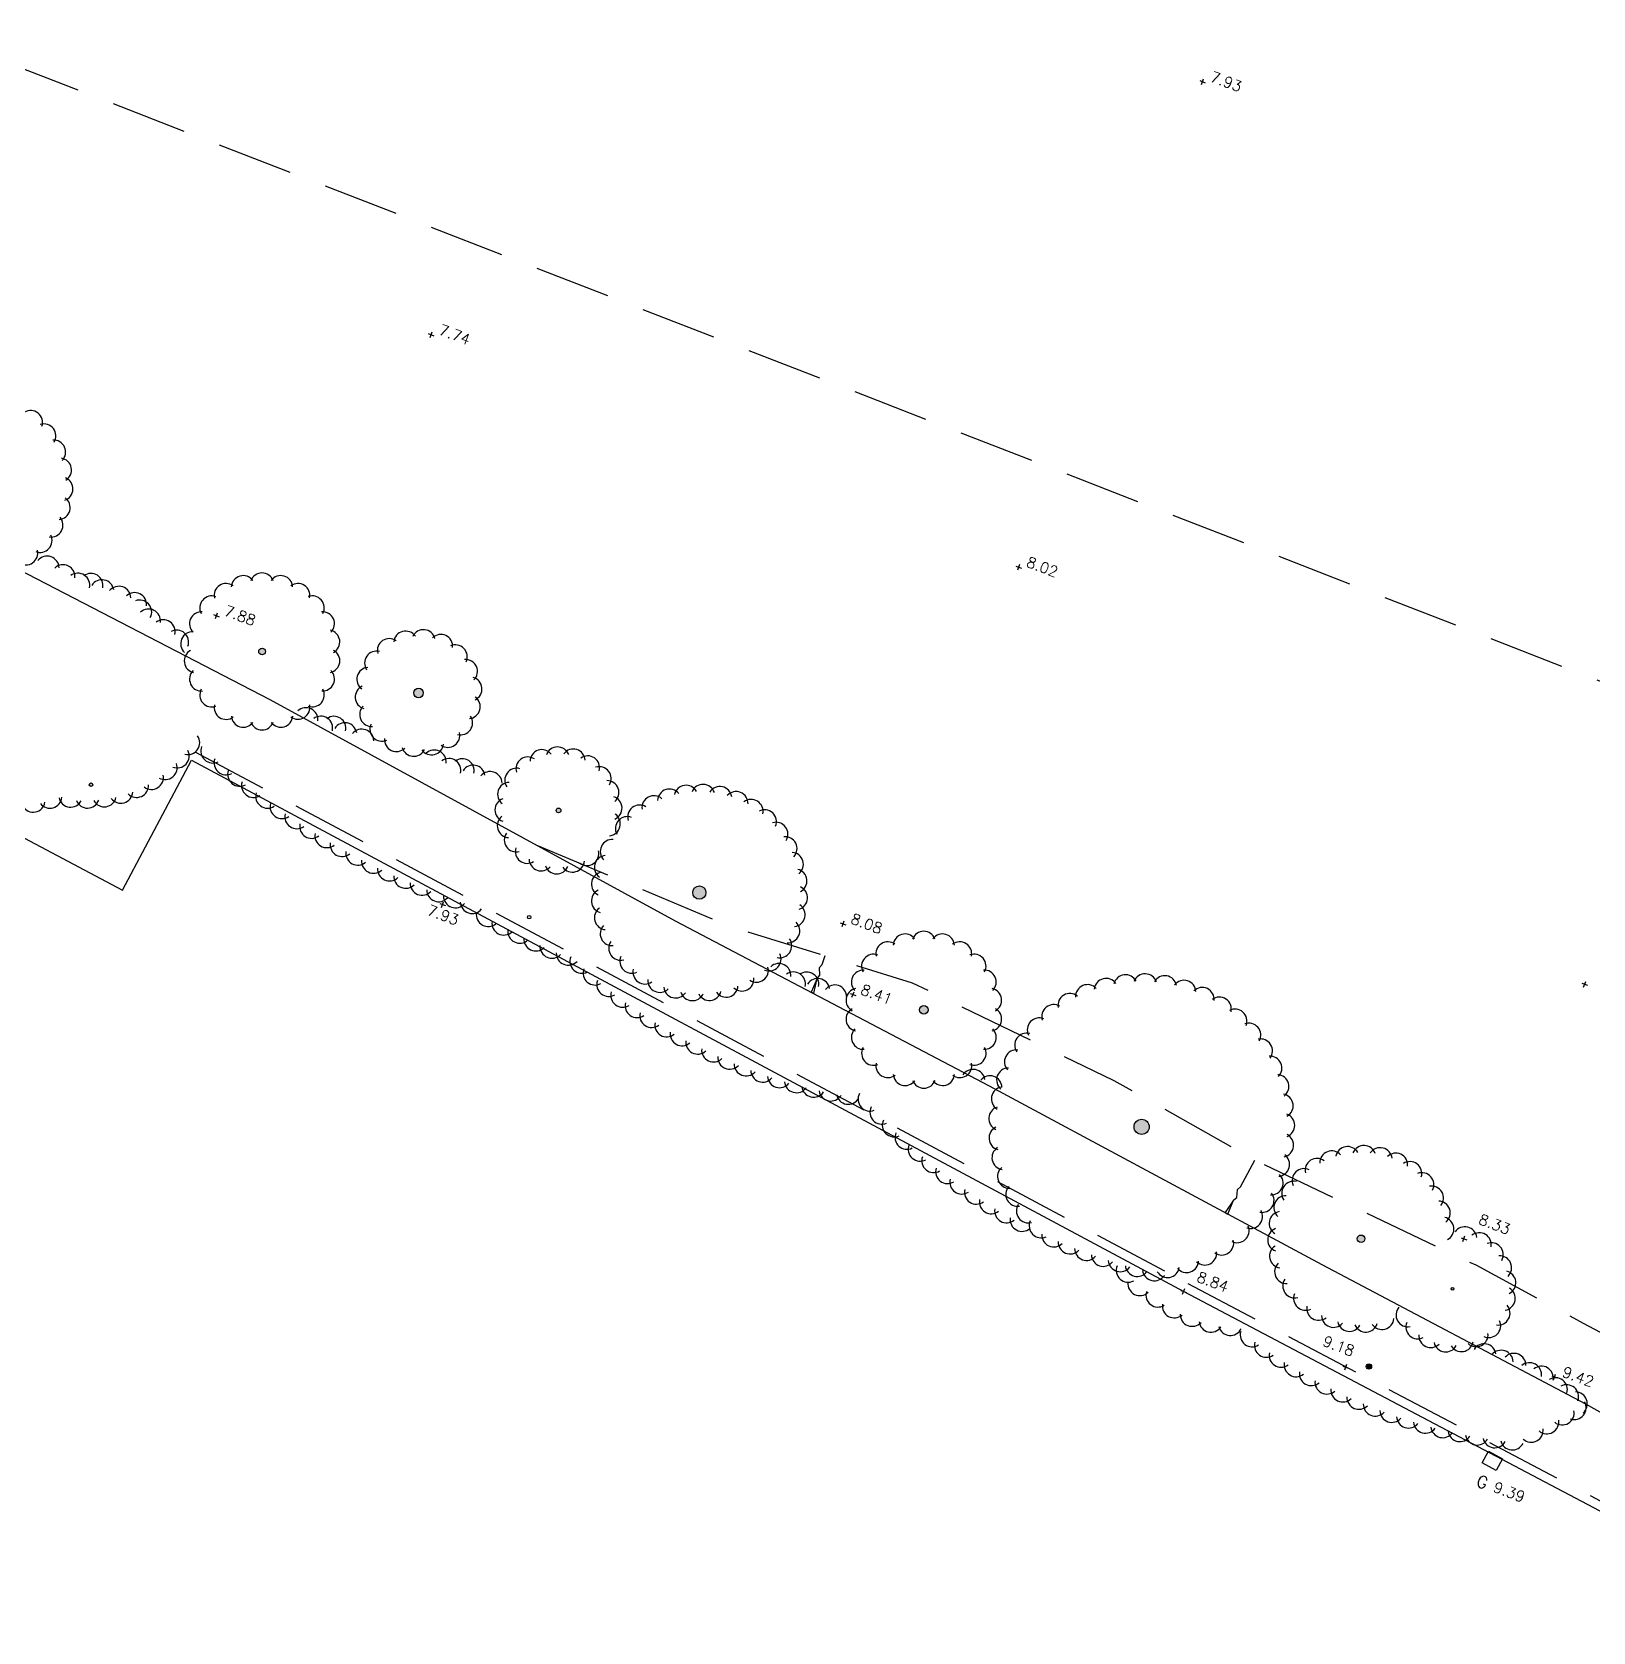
# Model space of a CAD drawing. Header units: millimetres. Extents: x 521005098 to 521837086, y 174609906 to 175681253.
# Drawn here: x 521221462 to 521273777, y 174713997 to 174767624 of the extents above; entities that cross this region are included whole.
import ezdxf
from ezdxf.enums import TextEntityAlignment as Align

# ---------------------------------------------------------------- set-up
doc = ezdxf.new("R2010")
doc.units = ezdxf.units.MM
doc.header["$LTSCALE"] = 200
doc.linetypes.add('layout$0$survey$0$DASHED', pattern=[19.05, 12.7, -6.35])
for name, color, linetype in [('layout$0$survey$0$BOUNDARY', 8, 'Continuous'), ('layout$0$survey$0$DETAIL', 8, 'Continuous'), ('layout$0$survey$0$LEVEL', 8, 'Continuous'), ('layout$0$survey$0$ROAD', 8, 'Continuous'), ('layout$0$survey$0$SERVICE', 8, 'Continuous'), ('layout$0$survey$0$SPORTS_PITCH', 8, 'layout$0$survey$0$DASHED'), ('layout$0$survey$0$TEXT_SERVICE', 8, 'Continuous'), ('layout$0$survey$0$VEGETATION', 8, 'Continuous')]:
    doc.layers.add(name, color=color, linetype=linetype)
doc.styles.add('layout$0$survey$0$ROMANS', font='Romans.shx')

# ---------------------------------------------------------------- blocks, each defined once
blk = doc.blocks.new('layout')
at = {"layer": 'layout$0$survey$0$SERVICE', "linetype": 'Continuous'}
h = blk.add_hatch(color=256, dxfattribs=at)
edge = h.paths.add_edge_path()
edge.add_arc((521223438.2, 174742396.3), 60, 0, 360)
edge = h.paths.add_edge_path()
edge.add_arc((521238123.8, 174737954.6), 60, 0, 360)
h = blk.add_hatch(color=256, dxfattribs=at)
edge = h.paths.add_edge_path()
edge.add_arc((521266268.4, 174722894.6), 90, 0, 360)
at = {"layer": 'layout$0$survey$0$VEGETATION', "linetype": 'Continuous'}
h = blk.add_hatch(color=256, dxfattribs=at)
edge = h.paths.add_edge_path()
edge.add_arc((521130806.4, 174779342.8), 159.2, 0, 360)
edge = h.paths.add_edge_path()
edge.add_arc((521143938.4, 174770938.5), 191, 0, 360)
edge = h.paths.add_edge_path()
edge.add_arc((521150985.6, 174765176.7), 795.8, 0, 360)
edge = h.paths.add_edge_path()
edge.add_arc((521167634.6, 174755223.6), 111.4, 0, 360)
edge = h.paths.add_edge_path()
edge.add_arc((521186394.3, 174769739.6), 206.9, 0, 360)
edge = h.paths.add_edge_path()
edge.add_arc((521192251.7, 174762813.4), 191, 0, 360)
edge = h.paths.add_edge_path()
edge.add_arc((521196415.1, 174764249.7), 191, 0, 360)
edge = h.paths.add_edge_path()
edge.add_arc((521198341, 174759906.1), 191, 0, 360)
edge = h.paths.add_edge_path()
edge.add_arc((521203053.1, 174756826.1), 222.8, 0, 360)
edge = h.paths.add_edge_path()
edge.add_arc((521210347.3, 174757817.5), 318.3, 0, 360)
edge = h.paths.add_edge_path()
edge.add_arc((521219707, 174752409.8), 191, 0, 360)
edge = h.paths.add_edge_path()
edge.add_arc((521229170.7, 174746862.9), 111.4, 0, 360)
edge = h.paths.add_edge_path()
edge.add_arc((521234417.6, 174745469.5), 159.2, 0, 360)
edge = h.paths.add_edge_path()
edge.add_arc((521203548.1, 174760557), 31.8, 0, 360)
h = blk.add_hatch(color=256, dxfattribs=at)
edge = h.paths.add_edge_path()
edge.add_arc((521239108.7, 174741532.9), 79.6, 0, 360)
edge = h.paths.add_edge_path()
edge.add_arc((521243827.3, 174738778.6), 222.8, 0, 360)
edge = h.paths.add_edge_path()
edge.add_arc((521251350.3, 174734853.3), 143.2, 0, 360)
edge = h.paths.add_edge_path()
edge.add_arc((521258650.9, 174730926.8), 254.6, 0, 360)
edge = h.paths.add_edge_path()
edge.add_arc((521266005.4, 174727175.3), 127.3, 0, 360)
edge = h.paths.add_edge_path()
edge.add_arc((521269070.8, 174725498.7), 47.7, 0, 360)
edge = h.paths.add_edge_path()
edge.add_arc((521289648.4, 174714346.8), 350.1, 0, 360)
at = {"layer": 'layout$0$survey$0$BOUNDARY', "linetype": 'Continuous', "flags": 128}
blk.add_lwpolyline([(521176282.1, 174774882.4), (521187037.4, 174767715.6), (521202003, 174759705.9), (521220669.7, 174749791.5), (521229432.8, 174745254.5), (521243012.2, 174737833.8), (521253545.9, 174732305.5), (521264691.9, 174726309.2), (521273529.1, 174721648.4), (521281430.9, 174717215.1)], dxfattribs=at)
at = {"layer": 'layout$0$survey$0$DETAIL', "linetype": 'layout$0$survey$0$DASHED', "flags": 128}
blk.add_lwpolyline([(521238402.9, 174740352.6), (521244835.1, 174737661.6), (521250963.2, 174735759.3), (521257719.6, 174732484.4), (521262425, 174729821.3), (521269848.5, 174726298), (521273452.4, 174724348.7), (521275357.3, 174723326.5, 0.4222439), (521279457.1, 174724624.3), (521281605.4, 174728904.6), (521290851.3, 174756011.2)], format="xyb", dxfattribs=at)
at = {"layer": 'layout$0$survey$0$DETAIL', "flags": 128}
for points in [[(521247779.2, 174735898.6), (521247781.8, 174735906.3), (521247868.9, 174736006.4), (521247854, 174736271.5), (521247941.1, 174736371.7), (521248041.9, 174736666.2)], [(521261731, 174728471.3), (521261734.7, 174728478.4), (521261836.5, 174728563.7), (521261863.2, 174728827.9), (521261964.9, 174728913.2), (521262441.7, 174729813.4)]]:
    blk.add_lwpolyline(points, dxfattribs=at)
for points in [[(521247779.2, 174735898.6), (521247569.9, 174735441.8), (521247664.5, 174735409.4)], [(521261731, 174728471.3), (521261452.8, 174728052.8), (521261541.2, 174728006)]]:
    blk.add_lwpolyline(points, close=True, dxfattribs=at)
at = {"layer": 'layout$0$survey$0$LEVEL', "flags": 128}
for points in [[(521260595.5, 174765993.8), (521260782.9, 174765924)], [(521260654.3, 174765865.2), (521260724.1, 174766052.6)], [(521234743.1, 174757513.2), (521234930.5, 174757443.4)], [(521234801.9, 174757384.6), (521234871.7, 174757572)], [(521254437.5, 174749725.2), (521254624.9, 174749655.4)], [(521254496.3, 174749596.6), (521254566.1, 174749784)], [(521227547.3, 174748096.4), (521227734.7, 174748026.6)], [(521227606.1, 174747967.8), (521227675.9, 174748155.2)], [(521235127.9, 174738411.2), (521235315.3, 174738341.4)], [(521235186.7, 174738282.6), (521235256.5, 174738470.1)], [(521248550.9, 174737769.9), (521248738.3, 174737700.2)], [(521248609.7, 174737641.3), (521248679.5, 174737828.8)], [(521273404, 174735742.5), (521273591.4, 174735672.8)], [(521273462.8, 174735613.9), (521273532.6, 174735801.4)], [(521248882.5, 174735398.1), (521249069.9, 174735328.3)], [(521248941.3, 174735269.5), (521249011.1, 174735456.9)], [(521269358.6, 174727212.8), (521269546.1, 174727143)], [(521269417.5, 174727084.2), (521269487.2, 174727271.6)], [(521259965.8, 174725446), (521260153.2, 174725376.2)], [(521260024.6, 174725317.3), (521260094.4, 174725504.8)], [(521265396.5, 174722909.4), (521265583.9, 174722839.6)], [(521265455.3, 174722780.8), (521265525.1, 174722968.2)], [(521272395.5, 174722581.6), (521272582.9, 174722511.8)], [(521272454.3, 174722453), (521272524.1, 174722640.4)]]:
    blk.add_lwpolyline(points, dxfattribs=at)
at = {"layer": 'layout$0$survey$0$ROAD', "linetype": 'Continuous', "flags": 128}
for points in [[(521173353.2, 174759309.5, -0.2533495), (521184651, 174759959.1), (521193041.6, 174755539.5), (521224494.6, 174738861), (521226806, 174743220)], [(521260059.5, 174725411.1), (521279536.3, 174715143.9, 0.4438387), (521282734.9, 174716273.3, 0.4438387)]]:
    blk.add_lwpolyline(points, format="xyb", dxfattribs=at)
at = {"layer": 'layout$0$survey$0$ROAD', "linetype": 'layout$0$survey$0$DASHED', "flags": 128}
blk.add_lwpolyline([(521226946.5, 174743485), (521260201.1, 174725675.5)], dxfattribs=at)
at = {"layer": 'layout$0$survey$0$ROAD', "linetype": 'Continuous', "flags": 128}
blk.add_lwpolyline([(521226806, 174743220), (521260059.5, 174725411.1)], dxfattribs=at)
at = {"layer": 'layout$0$survey$0$ROAD', "linetype": 'layout$0$survey$0$DASHED', "flags": 128}
blk.add_lwpolyline([(521260199.4, 174725676.4), (521279679.1, 174715407.7, 0.1129623), (521280533.3, 174715170.4, 0.1129623)], format="xyb", dxfattribs=at)
at = {"layer": 'layout$0$survey$0$SERVICE', "linetype": 'Continuous', "flags": 128}
blk.add_lwpolyline([(521270533.9, 174719409.3), (521270060, 174719668.3), (521270275.9, 174720063.1), (521270749.7, 174719804.1)], close=True, dxfattribs=at)
at = {"layer": 'layout$0$survey$0$SERVICE', "linetype": 'Continuous'}
for centre, radius in [((521223438.2, 174742396.3), 60), ((521238123.8, 174737954.6), 60), ((521266268.4, 174722894.6), 90)]:
    blk.add_circle(centre, radius, dxfattribs=at)
at = {"layer": 'layout$0$survey$0$SPORTS_PITCH', "linetype": 'layout$0$survey$0$DASHED', "flags": 128}
blk.add_lwpolyline([(521307943.1, 174813263.6), (521280846.2, 174743210.1), (521185998.6, 174780046.4), (521212938.2, 174850183.7), (521307943.1, 174813263.6)], dxfattribs=at)
at = {"layer": 'layout$0$survey$0$VEGETATION', "linetype": 'Continuous'}
for centre, radius in [((521229170.7, 174746862.9), 111.4), ((521234417.6, 174745469.5), 159.2), ((521239108.7, 174741532.9), 79.6), ((521243827.3, 174738778.6), 222.8), ((521251350.3, 174734853.3), 143.2), ((521258650.9, 174730926.8), 254.6), ((521266005.4, 174727175.3), 127.3), ((521269070.8, 174725498.7), 47.7)]:
    blk.add_circle(centre, radius, dxfattribs=at)
for centre, start, end in [((521221416.3, 174754539), 341.60776, 120.87949), ((521221861.2, 174754087.4), 328.27442, 107.54615), ((521222190, 174753545.4), 314.94109, 94.21282), ((521222385, 174752942.2), 301.60776, 80.87949), ((521222435.6, 174752310.3), 288.27442, 67.54615), ((521222339.1, 174751683.7), 274.94109, 54.21282), ((521222100.7, 174751096.3), 261.60776, 40.87949), ((521221733.2, 174750579.6), 248.27442, 27.54615), ((521221256.5, 174750161.7), 234.94109, 14.21282), ((521221967.3, 174749657.2), 1.13968, 140.41141), ((521222502.5, 174749367.1), 354.02373, 133.29546), ((521222995.6, 174749083.6), 346.90777, 126.1795), ((521223439.9, 174749078.3), 347.48066, 126.75239), ((521223805.2, 174748863.5), 8.82851, 148.10024), ((521227963.8, 174748738.6), 53.12291, 192.39464), ((521228541.1, 174749002.6), 36.75927, 176.031), ((521229169.4, 174749093.3), 20.39564, 159.66737), ((521229797.9, 174749003.3), 4.032, 143.30373), ((521230375.5, 174748739.9), 347.66836, 126.94009), ((521224374.5, 174748647.6), 1.71256, 140.98429), ((521224901.1, 174748432.6), 354.59661, 133.86834), ((521225072.4, 174748185.9), 332.18285, 111.45458), ((521227484.2, 174748322.6), 69.48654, 208.75827), ((521230855.5, 174748324.4), 331.30473, 110.57646), ((521225368.1, 174747882.3), 353.5307, 132.80244), ((521227141.3, 174747788.3), 85.85018, 225.12191), ((521231199, 174747790.6), 314.94109, 94.21282), ((521225860.2, 174747523.8), 346.41475, 125.68648), ((521226311.5, 174747177.5), 339.2988, 118.57053), ((521226844, 174747118.7), 86.91601, 226.18774), ((521231378.2, 174747181.5), 298.57745, 77.84918), ((521233982.1, 174747144.2), 34.94109, 174.21282), ((521234581.1, 174747192.2), 14.94109, 154.21282), ((521233435.5, 174746894.3), 54.94109, 194.21282), ((521235160.4, 174747032.4), 354.94109, 134.21282), ((521235650.1, 174746684), 334.94109, 114.21282), ((521226963.2, 174746544.3), 118.57745, 257.84918), ((521231378.6, 174746546.7), 282.21382, 61.48555), ((521233007.5, 174746472.5), 74.94109, 214.21282), ((521235991.2, 174746189.2), 314.94109, 94.21282), ((521227142.3, 174745935.2), 134.94109, 274.21282), ((521231200, 174745937.5), 265.85018, 45.12191), ((521232749.5, 174745929.7), 94.94109, 234.21282), ((521236142.5, 174745607.6), 294.94109, 74.21282), ((521227485.9, 174745401.4), 151.30473, 290.57646), ((521230857.1, 174745403.2), 249.48654, 28.75827), ((521232692.7, 174745331.4), 114.94109, 254.21282), ((521227965.9, 174744985.9), 167.66836, 306.94009), ((521230377.6, 174744987.2), 233.12291, 12.39464), ((521230645.1, 174744576.5), 354.02373, 133.29546), ((521232843.9, 174744749.8), 134.94109, 274.21282), ((521236085.7, 174745009.3), 274.94109, 54.21282), ((521228543.5, 174744722.5), 184.032, 323.30373), ((521229171.9, 174744632.5), 200.39564, 339.66737), ((521229800.2, 174744723.2), 216.75927, 356.031), ((521231138.2, 174744293), 346.90777, 126.1795), ((521231582.5, 174744287.7), 347.48066, 126.75239), ((521231947.8, 174744072.9), 8.82851, 148.10024), ((521233185, 174744255), 154.94109, 294.21282), ((521235827.7, 174744466.6), 254.94109, 34.21282), ((521226682.6, 174743801.9), 255.98017, 35.2519), ((521232517.1, 174743857), 1.71256, 140.98429), ((521233674.7, 174743906.7), 174.94109, 314.21282), ((521235399.6, 174744044.8), 234.94109, 14.21282), ((521226332.1, 174743358.5), 248.11041, 27.38214), ((521227517.9, 174743522), 158.0337, 297.30543), ((521227963.4, 174743126.3), 159.47107, 298.7428), ((521234254, 174743746.9), 194.94109, 334.21282), ((521234853.1, 174743794.8), 214.94109, 354.21282), ((521234944.1, 174743156.1), 354.02373, 133.29546), ((521235437.2, 174742872.6), 346.90777, 126.1795), ((521235881.4, 174742867.4), 347.48066, 126.75239), ((521238081, 174742925.1), 56.79885, 196.07058), ((521238552.5, 174743171.5), 39.11144, 178.38317), ((521239076.7, 174743263), 21.42403, 160.69576), ((521239603.8, 174743191), 3.73662, 143.00835), ((521240084.2, 174742962.1), 346.04921, 125.32094), ((521225466.7, 174742635.5), 232.37087, 11.6426), ((521225924.3, 174742967.2), 240.24064, 19.51237), ((521228418.7, 174742741.9), 160.90844, 300.18017), ((521236246.8, 174742652.5), 8.82851, 148.10024), ((521236816, 174742436.6), 1.71256, 140.98429), ((521237706.6, 174742547), 74.48626, 213.75799), ((521240472.3, 174742598.2), 328.3618, 107.63353), ((521224968, 174742369.5), 224.5011, 3.77284), ((521228883.5, 174742369), 162.34581, 301.61754), ((521237464.7, 174742073.1), 92.17367, 231.4454), ((521240731.5, 174742133.5), 310.67439, 89.94612), ((521242827.7, 174741850.5), 38.38789, 177.65962), ((521243382.3, 174741978.3), 28.2808, 167.55253), ((521243950.7, 174742006.7), 18.17371, 157.44544), ((521244515.3, 174741934.9), 8.06661, 147.33834), ((521245058.5, 174741765.2), 357.95952, 137.23125), ((521221502.7, 174741874.5), 210.71641, 349.98814), ((521222063.4, 174742005.8), 216.37679, 355.64852), ((521222757.8, 174742043.2), 193.02204, 332.29377), ((521223321.9, 174742009.6), 200.8918, 340.16354), ((521223885.4, 174742053.6), 208.76157, 348.0333), ((521224437.6, 174742174.3), 216.63134, 355.90307), ((521229357.6, 174742007.9), 163.78318, 303.05491), ((521229840.5, 174741658.8), 165.22055, 304.49228), ((521237378.3, 174741548.1), 109.86108, 249.13281), ((521240837.3, 174741612.1), 292.98698, 72.25871), ((521241827.9, 174741316), 58.60207, 197.8738), ((521242304.2, 174741627.4), 48.49498, 187.76671), ((521245563.5, 174741502.8), 347.85243, 127.12416), ((521230332, 174741321.9), 166.65791, 305.92964), ((521230831.8, 174740997.5), 168.09528, 307.36701), ((521237455.5, 174741021.7), 127.54849, 266.82022), ((521240779.6, 174741083.2), 275.29957, 54.5713), ((521241413.6, 174740925.7), 68.70916, 207.98089), ((521246014.6, 174741155.8), 337.74534, 117.01707), ((521246397.9, 174740735.1), 327.63825, 106.90998), ((521231339.6, 174740685.7), 169.53265, 308.80438), ((521237689, 174740543.6), 145.2359, 284.50763), ((521240906.6, 174740159), 85.06805, 224.33978), ((521246701.3, 174740253.6), 317.53116, 96.80289), ((521231855.1, 174740386.8), 170.97002, 310.24175), ((521232377.9, 174740100.8), 172.40739, 311.67912), ((521238056.7, 174740159), 162.92331, 302.19504), ((521240058.9, 174740086.8), 233.67295, 12.94469), ((521240709.7, 174739625), 95.17514, 234.44687), ((521246915.5, 174739726.3), 307.42407, 86.6958), ((521232907.7, 174739828.1), 173.84476, 313.11649), ((521233444.2, 174739568.7), 175.28213, 314.55386), ((521238523.8, 174739904.3), 180.61072, 319.88245), ((521239046.3, 174739803.6), 198.29813, 337.56986), ((521239574.6, 174739866.4), 215.98554, 355.25728), ((521247033.9, 174739169.7), 297.31697, 76.5887), ((521233987, 174739322.9), 176.7195, 315.99123), ((521234535.8, 174739090.8), 178.15687, 317.4286), ((521240609.6, 174739064.8), 105.28223, 244.55396), ((521247052.8, 174738600.9), 287.20988, 66.48161), ((521235090.3, 174738872.5), 179.59423, 318.86596), ((521235650.1, 174738668.2), 181.0316, 320.30333), ((521236214.8, 174738478), 182.46897, 321.7407), ((521240609.3, 174738495.7), 115.38933, 254.66106), ((521236752.9, 174738041.7), 170.97002, 310.24175), ((521240708.9, 174737935.3), 125.49642, 264.76815), ((521246971.5, 174738037.6), 277.10279, 56.37452), ((521237275.7, 174737755.8), 172.40739, 311.67912), ((521237805.5, 174737483), 173.84476, 313.11649), ((521240905.3, 174737401.2), 135.60351, 274.87524), ((521246792.7, 174737497.3), 266.9957, 46.26743), ((521250720.8, 174736993.1), 36.75927, 176.031), ((521251349.1, 174737083.7), 20.39564, 159.66737), ((521251977.5, 174736993.7), 4.032, 143.30373), ((521238342, 174737223.7), 175.28213, 314.55386), ((521238884.8, 174736977.9), 176.7195, 315.99123), ((521241192.3, 174736909.8), 145.7106, 284.98233), ((521246521.8, 174736996.8), 256.88861, 36.16034), ((521250143.4, 174736729), 53.12291, 192.39464), ((521252555.1, 174736730.3), 347.66836, 126.94009), ((521239433.6, 174736745.7), 178.15687, 317.4286), ((521239889.9, 174736475.6), 157.68266, 296.95439), ((521241561.2, 174736476.4), 155.81769, 295.08942), ((521245740.2, 174736175.5), 236.67442, 15.94615), ((521246167.3, 174736551.6), 246.78152, 26.05325), ((521246492, 174736003.3), 354.02373, 133.29546), ((521249663.9, 174736313), 69.48654, 208.75827), ((521253035.1, 174736314.9), 331.30473, 110.57646), ((521240332.9, 174736080.7), 159.62223, 298.89396), ((521240789.1, 174735701), 161.5618, 300.83353), ((521242000.4, 174736114.4), 165.92478, 305.19651), ((521242496.3, 174735835.2), 176.03188, 315.30361), ((521245253.7, 174735880.2), 226.56733, 5.83906), ((521246985.1, 174735719.8), 346.90777, 126.1795), ((521247429.3, 174735714.6), 347.48066, 126.75239), ((521247794.6, 174735499.7), 8.82851, 148.10024), ((521249321, 174735778.8), 85.85018, 225.12191), ((521253378.7, 174735781), 314.94109, 94.21282), ((521257460.3, 174735504.9), 34.94109, 174.21282), ((521258109.1, 174735626.1), 26.94109, 166.21282), ((521258768.3, 174735655.8), 18.94109, 158.21282), ((521259425.3, 174735593.4), 10.94109, 150.21282), ((521260067.3, 174735440.2), 2.94109, 142.21282), ((521241257.9, 174735336.9), 163.50137, 302.7731), ((521243033.5, 174735647.3), 186.13897, 325.4107), ((521243595.3, 174735556.6), 196.24606, 335.51779), ((521244164.3, 174735565.9), 206.35315, 345.62488), ((521244722.9, 174735674.9), 216.46024, 355.73197), ((521248363.9, 174735283.8), 1.71256, 140.98429), ((521249142.5, 174735169.5), 102.21382, 241.48555), ((521253557.9, 174735172), 298.57745, 77.84918), ((521256244.5, 174734999.4), 50.94109, 190.21282), ((521256834.8, 174735294.7), 42.94109, 182.21282), ((521260681.6, 174735199.1), 354.94109, 134.21282), ((521261256.5, 174734874.9), 346.94109, 126.21282), ((521241738.7, 174734989), 165.44094, 304.71267), ((521242231, 174734657.5), 167.38052, 306.65225), ((521249142.8, 174734534.7), 118.57745, 257.84918), ((521253558.2, 174734537.1), 282.21382, 61.48555), ((521255701.2, 174734624.9), 58.94109, 198.21282), ((521261780.6, 174734473.9), 338.94109, 118.21282), ((521242734.2, 174734342.9), 169.32009, 308.59182), ((521243247.8, 174734045.4), 171.25966, 310.53139), ((521249322, 174733925.7), 134.94109, 274.21282), ((521253379.7, 174733927.9), 265.85018, 45.12191), ((521255215.2, 174734178.4), 66.94109, 206.21282), ((521262243.8, 174734003.8), 330.94109, 110.21282), ((521243771.2, 174733765.6), 173.19923, 312.47096), ((521249665.5, 174733391.8), 151.30473, 290.57646), ((521253036.8, 174733393.7), 249.48654, 28.75827), ((521254796.1, 174733668.6), 74.94109, 214.21282), ((521262637, 174733473.8), 322.94109, 102.21282), ((521244303.8, 174733503.6), 175.1388, 314.41053), ((521244844.9, 174733259.8), 177.07838, 316.35011), ((521245393.9, 174733034.4), 179.01795, 318.28968), ((521250145.5, 174732976.3), 167.66836, 306.94009), ((521252557.2, 174732977.7), 233.12291, 12.39464), ((521254452, 174733105.4), 82.94109, 222.21282), ((521262952.7, 174732894.3), 314.94109, 94.21282), ((521245950.3, 174732827.7), 180.95752, 320.22925), ((521246513.4, 174732640), 182.89709, 322.16882), ((521250723.1, 174732712.9), 184.032, 323.30373), ((521251979.9, 174732713.6), 216.75927, 356.031), ((521252999.8, 174732454.5), 8.82851, 148.10024), ((521253569.1, 174732238.6), 1.71256, 140.98429), ((521254189.7, 174732499.9), 90.94109, 230.21282), ((521263184.7, 174732276.4), 306.94109, 86.21282), ((521247082.4, 174732471.5), 184.83666, 324.10839), ((521247656.9, 174732322.3), 186.77624, 326.04797), ((521248236.1, 174732192.7), 188.71581, 327.98754), ((521248819.3, 174732082.7), 190.65538, 329.92711), ((521249546.2, 174731855.4), 151.65023, 290.92196), ((521251351.6, 174732622.9), 200.39564, 339.66737), ((521254014.2, 174731863.7), 98.94109, 238.21282), ((521263328.4, 174731632.3), 298.94109, 78.21282), ((521249945.3, 174731415.7), 153.53405, 292.80578), ((521253928.9, 174731209.3), 106.94109, 246.21282), ((521250358.6, 174730989.4), 155.41788, 294.68961), ((521253935.5, 174730549.3), 114.94109, 254.21282), ((521263381, 174730974.4), 290.94109, 70.21282), ((521250785.7, 174730576.9), 157.3017, 296.57343), ((521263341.6, 174730315.7), 282.94109, 62.21282), ((521251226.1, 174730178.7), 159.18553, 298.45726), ((521251679.4, 174729795.1), 161.06935, 300.34108), ((521254034, 174729896.8), 122.94109, 262.21282), ((521263210.9, 174729668.8), 274.94109, 54.21282), ((521264528.4, 174729471.8), 53.11222, 192.38395), ((521265019.6, 174729721.6), 41.52932, 180.80105), ((521265550.9, 174729867.7), 29.94641, 169.21814), ((521266100.7, 174729904.1), 18.36351, 157.63524), ((521266646.7, 174729829.4), 6.7806, 146.05233), ((521267166.5, 174729646.6), 355.1977, 134.46943), ((521252145, 174729426.7), 162.95318, 302.22491), ((521254222.3, 174729264.2), 130.94109, 270.21282), ((521262991.5, 174729046.4), 266.94109, 46.21282), ((521264097.4, 174729128.4), 64.69513, 203.96686), ((521267639, 174729363.1), 343.61479, 122.88652), ((521268045, 174728990.5), 332.03189, 111.30362), ((521252622.5, 174729073.8), 164.837, 304.10873), ((521253111.3, 174728736.7), 166.72083, 305.99256), ((521254496.7, 174728664.1), 138.94109, 278.21282), ((521263744.1, 174728705.6), 76.27803, 215.54976), ((521268368, 174728544), 320.44898, 99.72071), ((521253611, 174728415.9), 168.60465, 307.87638), ((521254852.1, 174728108), 146.94109, 286.21282), ((521262687.5, 174728460.6), 258.94109, 38.21282), ((521263482.9, 174728220.4), 87.86094, 227.13267), ((521268594.7, 174728041.8), 308.86608, 88.13781), ((521254120.9, 174728111.7), 170.48848, 309.76021), ((521254640.6, 174727824.5), 172.3723, 311.64403), ((521255281.4, 174727606.7), 154.94109, 294.21282), ((521262305, 174727922.8), 250.94109, 30.21282), ((521263324.4, 174727692.6), 99.44384, 238.71557), ((521268715.9, 174727504.3), 297.28317, 76.5549), ((521255706.8, 174727302), 176.13995, 315.41168), ((521261851.4, 174727443.5), 242.94109, 22.21282), ((521263275.2, 174727143.8), 111.02675, 250.29848), ((521269485.2, 174727178.7), 6.50679, 145.77852), ((521269968, 174726978.3), 349.13244, 128.40417), ((521256252.2, 174727067.3), 178.02378, 317.29551), ((521256805.1, 174726850.6), 179.9076, 319.17933), ((521257364.7, 174726652.3), 181.79143, 321.06316), ((521260767.2, 174726696.2), 226.94109, 6.21282), ((521261335.4, 174727032), 234.94109, 14.21282), ((521263337.1, 174726596.2), 122.60965, 261.88138), ((521270368.9, 174726642.9), 331.75808, 111.02981), ((521270651.4, 174726203), 314.38372, 93.65545), ((521257930.6, 174726472.4), 183.67525, 322.94698), ((521258200.8, 174726119), 157.95748, 297.22921), ((521258502.1, 174726311.3), 185.55907, 324.83081), ((521259078.6, 174726169), 187.4429, 326.71463), ((521259519.2, 174726276.8), 210.94109, 350.21282), ((521260157.9, 174726442.9), 218.94109, 358.21282), ((521263507.7, 174726072.3), 134.19256, 273.46429), ((521270789.6, 174725698.9), 297.00936, 76.28109), ((521258589.5, 174725672.1), 174.25613, 313.52786), ((521263780.1, 174725593.2), 145.77546, 285.04719), ((521259196.3, 174725287.7), 162.94109, 302.21282), ((521264143.1, 174725178.6), 157.35837, 296.6301), ((521270771, 174725176.5), 279.63501, 58.90674), ((521259747.1, 174724924.2), 170.94109, 310.21282), ((521260343.2, 174724640.9), 178.94109, 318.21282), ((521264581.9, 174724845.4), 168.94127, 308.213), ((521265078.7, 174724607), 180.52418, 319.79591), ((521266707.9, 174724536.9), 215.27289, 354.54462), ((521267576.4, 174724626.3), 140.64015, 279.91188), ((521270597.2, 174724683.5), 262.26065, 41.53238), ((521260972.8, 174724443.2), 186.94109, 326.21282), ((521261623.9, 174724335.2), 194.94109, 334.21282), ((521262353.4, 174723953.6), 163.23138, 302.50311), ((521265613.3, 174724473.2), 192.10708, 331.37881), ((521266163.8, 174724449.5), 203.68999, 342.96172), ((521267905.1, 174724219.8), 158.0145, 297.28624), ((521268340.2, 174723930.1), 175.38886, 314.66059), ((521269860.4, 174723958.9), 227.51193, 6.78366), ((521270284.1, 174724264.9), 244.88629, 24.15802), ((521262832.6, 174723603.4), 165.17096, 304.44269), ((521268841.9, 174723783.5), 192.76322, 332.03495), ((521269364.5, 174723793.4), 210.13758, 349.40931), ((521270130.4, 174723256.6), 8.82851, 148.10024), ((521270699.7, 174723040.6), 1.71256, 140.98429), ((521263323.3, 174723269.6), 167.11053, 306.38226), ((521263825.1, 174722952.6), 169.0501, 308.32183), ((521271129.9, 174722936.4), 358.60318, 137.87491), ((521271651.8, 174722622.9), 351.48723, 130.75896), ((521272049.9, 174722506.9), 350.19287, 129.4646), ((521264337.3, 174722652.8), 170.98967, 310.2614), ((521264859.3, 174722370.4), 172.92924, 312.20097), ((521272520.3, 174722120.4), 343.07692, 122.34865), ((521265390.6, 174722105.9), 174.86882, 314.14055), ((521265930.6, 174721859.6), 176.80839, 316.08012), ((521272894.8, 174721884.1), 339.96754, 119.23927), ((521273186.9, 174721641.9), 310.11228, 89.38401), ((521266478.6, 174721631.6), 178.74796, 318.01969), ((521267034, 174721422.4), 180.68753, 319.95926), ((521272744.7, 174721338), 231.49713, 10.76886), ((521273149.9, 174721517.6), 250.5303, 29.80203), ((521267596.1, 174721232), 182.6271, 321.89883), ((521268164.4, 174721060.8), 184.56668, 323.83841), ((521268738.2, 174720908.9), 186.50625, 325.77798), ((521269316.7, 174720776.5), 188.44582, 327.71755), ((521271708.6, 174720759.1), 227.61798, 6.88971), ((521272231.6, 174721039.8), 229.55755, 8.82928), ((521269899.4, 174720663.8), 190.38539, 329.65712), ((521270485.6, 174720570.9), 192.32496, 331.59669), ((521271074.6, 174720497.8), 194.26454, 333.53627)]:
    blk.add_arc(centre, 400, start, end, dxfattribs=at)
at = {"layer": 'layout$0$survey$0$LEVEL', "style": 'layout$0$survey$0$ROMANS'}
for s, p in [('7.93', (521260911.5, 174765982.8)), ('7.74', (521235059.1, 174757502.2)), ('8.02', (521254753.5, 174749714.2)), ('7.88', (521227863.3, 174748085.4)), ('7.93', (521234669.8, 174738049.8)), ('8.08', (521248866.9, 174737759)), ('8.41', (521249198.5, 174735387.2)), ('8.33', (521269911.3, 174727684.1)), ('8.84', (521260464.9, 174725753.6)), ('9.18', (521264685.1, 174723603.3)), ('9.42', (521272711.5, 174722570.6)), ('9.39', (521270401.2, 174718709.7))]:
    blk.add_text(s, height=360, rotation=339.57696, dxfattribs=at).set_placement(p)
at = {"layer": 'layout$0$survey$0$TEXT_SERVICE', "style": 'layout$0$survey$0$ROMANS'}
blk.add_text('G', height=400, rotation=339.57696, dxfattribs=at).set_placement((521270067.7, 174719022.9), align=Align.MIDDLE_CENTER)

msp = doc.modelspace()

# ---------------------------------------------------------------- block references
msp.add_blockref('layout', (0, 0))

doc.saveas('drawing.dxf')
